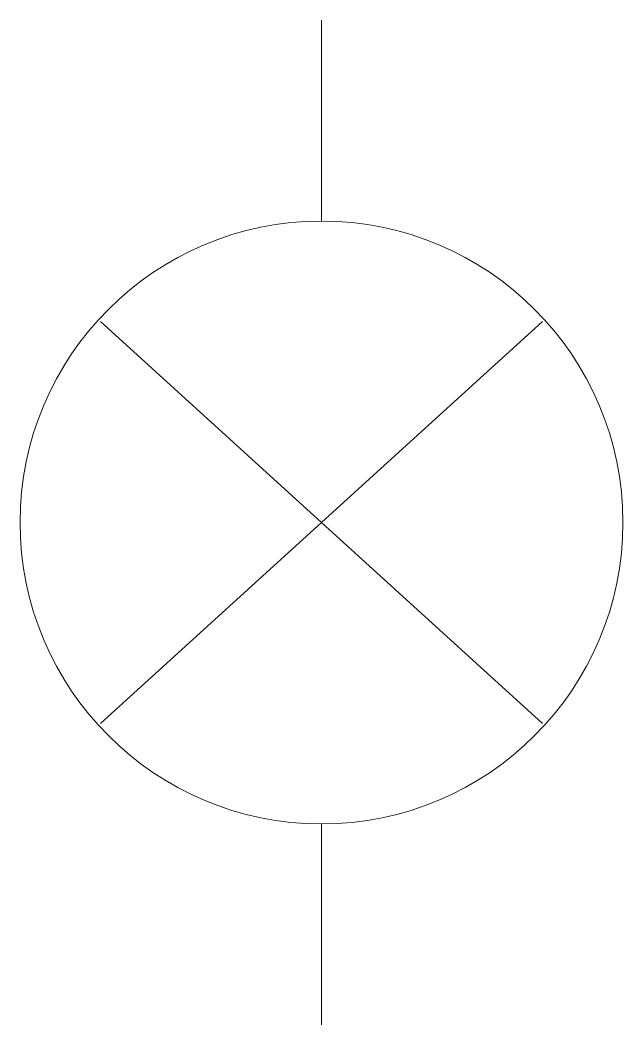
# Model space of a CAD drawing. Extents: x -3 to 3, y -5 to 5.
import ezdxf

# ---------------------------------------------------------------- set-up
doc = ezdxf.new("R2010")
doc.units = 0
doc.layers.get('0').update_dxf_attribs({"linetype": 'CONTINUOUS', "lineweight": 0})

msp = doc.modelspace()

# ---------------------------------------------------------------- linework, layer by layer
for p, q in [((0, 5), (0, 3)), ((-2.2, 2), (2.2, -2)), ((2.2, 2), (-2.2, -2)), ((0, -5), (0, -3))]:
    msp.add_line(p, q)
msp.add_circle((0, 0), 3)

doc.saveas('drawing.dxf')
